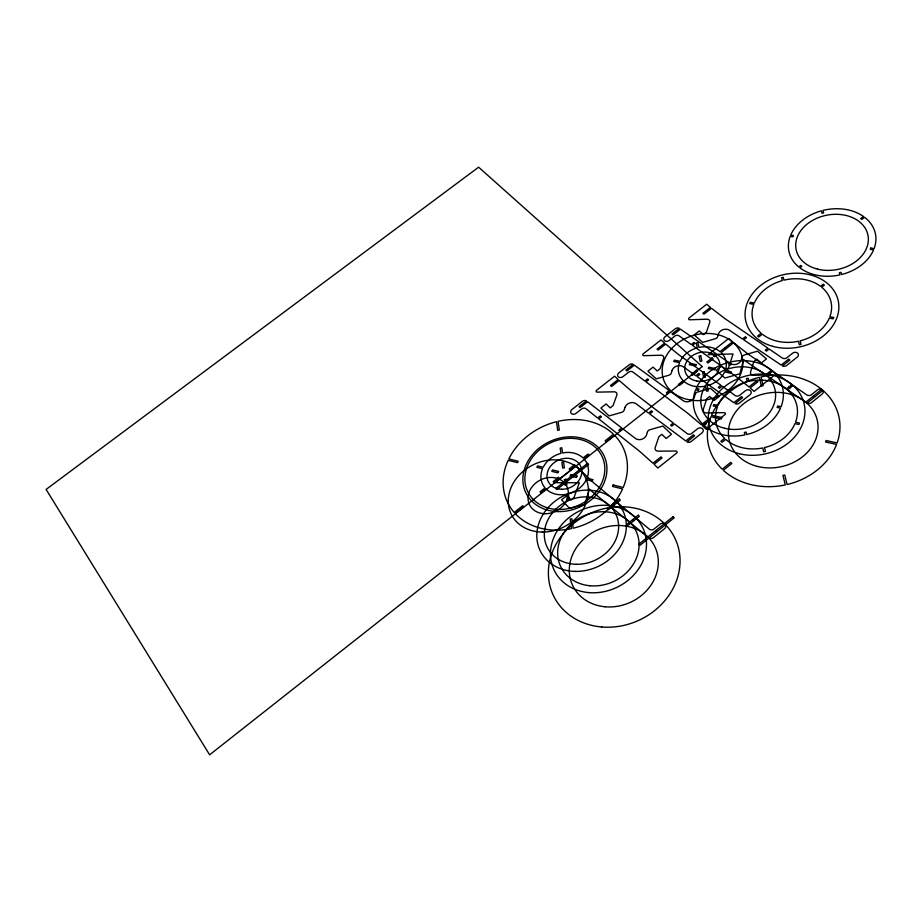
<?xml version="1.0" encoding="UTF-8"?>
<svg xmlns="http://www.w3.org/2000/svg" width="922" height="922" viewBox="0 0 922 922"><rect width="100%" height="100%" fill="white"/><g stroke="black" fill="none" stroke-linecap="round" stroke-linejoin="round"><path stroke-width="1.38" d="M813.388 396.057L814.587 397.071M789.232 386.664L790.408 387.666M768.637 372.546L769.789 373.525M724.842 347.848L725.937 348.793M655.773 530.588L656.879 531.717M632.573 519.72L633.656 520.838M613.211 503.861L614.271 504.956M571.709 475.913L572.723 476.974M742.072 357.217L741.449 359.58A6.892 5.52 -14.5 0 1 736.793 364.132A6.892 5.52 -14.5 0 1 730.109 363.429L717.178 354.509L714.285 356.791L713.202 355.834L715.956 353.656L682.153 330.33A49.88 39.853 -19.1 0 0 680.471 329.131L673.095 334.893L672.046 333.971L679.272 328.336A3.342 2.639 -17.5 0 0 675.192 328.843L664.993 336.818A3.342 2.639 -18 0 0 664.52 340.656A3.342 2.639 -18 0 0 669.13 340.518L674.697 336.173A3.354 2.651 -17.5 0 1 679.18 335.908L691.293 344.563L694.001 342.442L695.061 343.376L692.468 345.404L728.403 371.093A226.017 193.286 -25.6 0 1 735.652 376.257L748.975 386.929L756.789 380.717L757.93 381.708L750.128 387.908L754.104 391.412L772.429 376.821A1.406 1.129 -12.5 0 0 771.599 374.885L753.654 375.289A3.481 2.812 -13.5 0 1 750.566 371.981L753.885 361.424L756.766 359.142L761.284 363.026L766.482 358.9L757.446 351.19L744.596 354.878A3.458 2.766 -14 0 0 742.072 357.217M743.547 359.718L739.87 373.767L724.899 378.043L716.094 370.241L721.281 366.149L725.683 370.022L728.564 367.751L733.036 353.933L708.234 354.613L728.668 338.524L732.494 341.82L720.047 351.628A24.364 19.581 -16.2 0 0 698.957 347.421L697.896 342.511L696.26 342.915L697.309 347.825A24.364 19.581 -16.2 0 0 680.125 361.32L674.328 360.133L673.74 361.482L679.537 362.68A24.364 19.581 -16.2 0 0 683.214 380.659L678.373 384.474L679.445 385.454L684.285 381.639A24.364 19.581 -16.2 0 0 705.526 386.122L706.632 391.239L708.303 390.836L707.209 385.719A24.364 19.581 -16.2 0 0 724.623 371.935L730.627 373.168L731.192 371.797L725.199 370.563A24.364 19.581 -16.2 0 0 721.142 352.584L733.601 342.753L746.716 353.022A221.557 164.911 -8.7 0 0 754.012 358.093L791.894 384.543L786.42 388.911A41.329 34.022 -13 0 0 748.894 381.339L748.145 378.204L746.451 378.619L747.2 381.766A41.329 34.022 -13 0 0 718.019 405.426L713.835 404.516L713.248 405.922L717.454 406.833A41.329 34.022 -13 0 0 724.565 438.33L720.889 441.258L722.03 442.306L725.706 439.379A41.329 34.022 -13 0 0 762.771 447.965L763.67 451.792L765.433 451.388L764.534 447.573A41.329 34.022 -13 0 0 794.948 423.636L798.867 424.489L799.432 423.025L795.525 422.184A41.329 34.022 -13 0 0 787.584 389.914L793.185 385.442L806.681 394.858A3.584 2.916 -10.3 0 0 811.544 394.651L817.33 390.006A3.596 2.916 -9.7 0 1 822.378 389.925A3.596 2.916 -9.7 0 1 822.136 394.074L811.475 402.637A3.596 2.927 -10.2 0 1 807.038 403.133L822.92 390.386A66.753 55.343 -11.8 0 1 837.13 442.929L826.112 440.509L825.559 441.995L836.577 444.427A66.753 55.343 -11.8 0 1 787.065 484.534L784.76 474.991L782.974 475.395L785.279 484.937A66.753 55.343 -11.8 0 1 723.332 470.289L731.849 463.455L730.697 462.371L722.18 469.206A66.753 55.343 -11.8 0 1 710.954 416.721L721.211 418.991L721.799 417.562L711.542 415.303A66.753 55.343 -11.8 0 1 759.302 377.34L761.399 386.041L763.105 385.638L761.007 376.937A66.753 55.343 -11.8 0 1 821.721 389.372L805.678 402.234A53.338 42.792 -9 0 1 803.765 400.886L766.989 375.75L772.682 371.232A45.512 37.18 -14.2 0 1 781.095 406.694L777.672 405.968L777.108 407.397L780.508 408.123A45.512 37.18 -14.2 0 1 746.647 434.539L746.094 432.072L744.354 432.476L744.918 434.919A45.512 37.18 -14.2 0 1 704.12 425.491L706.171 423.855L705.065 422.829L703.013 424.454A45.512 37.18 -14.2 0 1 695.614 389.822L698.357 390.409L698.945 389.026L696.191 388.439A45.512 37.18 -14.2 0 1 728.622 362.415L729.256 365.193L730.927 364.789L730.293 362A45.512 37.18 -14.2 0 1 771.541 370.241L765.709 374.874L743.547 359.718M718.399 334.133L717.777 336.438A3.388 2.685 -15.6 0 1 715.276 338.731L702.679 342.385L694.162 334.928L699.256 330.94L703.509 334.64L706.344 332.427L709.744 322.297A3.365 2.639 -16.1 0 0 706.84 319.208L689.806 319.796A1.337 1.049 -16.9 0 1 689.091 317.998L706.713 304.214L710.424 307.372L702.91 313.25L703.959 314.16L711.496 308.271L724.173 318.078A216.474 158.895 -10 0 0 731.238 322.907L767.888 348.124L765.272 350.187L766.401 351.155L769.144 348.989L782.19 357.955A3.492 2.801 -12 0 0 786.927 357.713L792.609 353.195A3.515 2.801 -11.5 0 1 797.53 353.068A3.515 2.801 -11.5 0 1 797.253 357.079L786.777 365.412A3.504 2.812 -11.9 0 1 782.455 365.919L789.866 360.029L788.702 359.05L781.141 365.066A52.093 41.133 -10.8 0 1 779.286 363.787L743.72 339.838L746.463 337.683L745.356 336.737L742.475 339.008L729.556 330.318A6.8 5.382 -15.1 0 0 722.998 329.684A6.8 5.382 -15.1 0 0 718.399 334.133M695.107 394.351L694.439 396.76A6.892 5.613 -17 0 1 689.714 401.381A6.892 5.613 -17 0 1 683.075 400.609L670.398 391.377L667.47 393.682L666.41 392.703L669.199 390.502L636.053 366.391A49.984 40.43 -21.8 0 0 634.394 365.147L626.937 370.978L625.923 370.022L633.218 364.317A3.342 2.674 -19.9 0 0 629.161 364.812L618.846 372.868A3.342 2.685 -20.5 0 0 618.293 376.787A3.342 2.685 -20.5 0 0 622.892 376.683L628.516 372.292A3.354 2.697 -20 0 1 632.976 372.062L644.847 381.005L647.578 378.861L648.615 379.818L645.999 381.881L681.22 408.423A227.388 195.476 -30.3 0 1 688.319 413.748L701.365 424.777L709.272 418.496L710.378 419.51L702.483 425.791L706.379 429.41L724.911 414.646A1.406 1.153 -14.9 0 0 724.127 412.653L706.252 412.918A3.481 2.858 -16 0 1 703.244 409.506L706.771 398.753L709.686 396.448L714.101 400.448L719.356 396.287L710.516 388.323L697.654 391.988A3.458 2.812 -16.4 0 0 695.107 394.351M672.034 370.575L671.354 372.926A3.388 2.731 -18 0 1 668.83 375.242L656.21 378.873L647.901 371.186L653.053 367.14L657.213 370.967L660.06 368.731L663.656 358.416A3.365 2.685 -18.4 0 0 660.832 355.224L643.879 355.685A1.337 1.06 -19.2 0 1 643.21 353.841L661.028 339.918L664.647 343.168L657.04 349.115L658.078 350.049L665.696 344.09L678.108 354.221A216.036 161.788 -11.3 0 0 685.034 359.211L720.981 385.281L718.33 387.378L719.437 388.369L722.203 386.168L735.007 395.446A3.492 2.847 -14.2 0 0 739.732 395.238L745.472 390.674A3.504 2.858 -13.7 0 1 750.37 390.582A3.504 2.858 -13.7 0 1 750.012 394.685L739.421 403.11A3.504 2.87 -14.2 0 1 735.111 403.594L742.602 397.636L741.472 396.621L733.82 402.707A52.012 41.893 -12.7 0 1 731.999 401.381L697.101 376.614L699.867 374.424L698.795 373.456L695.88 375.75L683.214 366.76A6.8 5.474 -17.5 0 0 676.702 366.069A6.8 5.474 -17.5 0 0 672.034 370.575M647.382 432.095L646.668 434.55A6.892 5.705 -20 0 1 641.873 439.218A6.892 5.705 -20 0 1 635.293 438.376L622.869 428.834L619.907 431.173L618.869 430.159L621.682 427.935L589.227 403.006A50.157 40.96 -25 0 0 587.602 401.727L580.065 407.616L579.074 406.637L586.45 400.874A3.354 2.708 -22.7 0 0 582.393 401.335L571.974 409.483A3.354 2.72 -23.4 0 0 571.34 413.494A3.354 2.72 -23.4 0 0 575.916 413.425L581.598 408.976A3.365 2.731 -22.9 0 1 586.046 408.78L597.663 418.023L600.429 415.845L601.444 416.848L598.793 418.922L633.276 446.34A229.371 197.216 -35.3 0 1 640.237 451.861L652.983 463.236L660.982 456.874L662.065 457.934L654.078 464.285L657.882 468.007L676.621 453.082A1.406 1.176 -17.9 0 0 675.884 451.042L658.101 451.158A3.492 2.904 -19 0 1 655.173 447.643L658.907 436.682L661.846 434.354L666.157 438.48L671.47 434.262L662.849 426.056L649.975 429.698A3.458 2.858 -19.4 0 0 647.382 432.095M624.92 407.593L624.206 409.99A3.4 2.766 -20.8 0 1 621.635 412.341L609.016 415.937L600.913 408.008L606.111 403.928L610.168 407.87L613.061 405.599L616.841 395.089A3.365 2.72 -21.1 0 0 614.11 391.815L597.237 392.138A1.337 1.083 -21.9 0 1 596.603 390.248L614.617 376.176L618.143 379.53L610.468 385.534L611.47 386.502L619.169 380.486L631.305 390.928A215.713 164.669 -12.7 0 0 638.093 396.091L673.314 423.037L670.64 425.157L671.723 426.171L674.512 423.959L687.051 433.547A3.492 2.893 -17 0 0 691.765 433.375L697.574 428.753A3.504 2.904 -16.4 0 1 702.449 428.707A3.504 2.904 -16.4 0 1 701.999 432.891L691.293 441.419A3.504 2.916 -17 0 1 686.994 441.868L694.566 435.841L693.459 434.804L685.726 440.958A51.989 42.631 -15.1 0 1 683.951 439.587L649.733 413.978L652.546 411.765L651.485 410.763L648.546 413.091L636.122 403.79A6.811 5.555 -20.3 0 0 629.657 403.029A6.811 5.555 -20.3 0 0 624.92 407.593M589.331 489.282L584.755 504.322L569.692 508.495L561.556 499.805L566.949 495.54L571.018 499.862L574.014 497.488L579.362 482.725L554.883 482.713L576.123 465.967L591.532 480.915A235.006 186.498 -13.1 0 0 598.62 486.92L649.226 529.09A3.596 3.1 -20.3 0 0 654.055 529.009L660.071 524.169A3.596 3.112 -19.5 0 1 665.062 524.226A3.596 3.112 -19.5 0 1 664.543 528.709L653.444 537.641A3.607 3.123 -20.5 0 1 648.443 537.572A53.361 45.674 -17.6 0 1 645.953 535.509L589.331 489.282M870.748 248.053L870.253 249.343L873.595 249.874A44.129 33.319 -11.1 0 1 841.636 274.502L841.002 272.324L839.331 272.739L839.965 274.894A44.129 33.319 -11.1 0 1 799.881 267.853L801.817 266.331L800.699 265.455L798.763 266.977A44.129 33.319 -11.1 0 1 790.2 236.366L792.897 236.804L793.416 235.548L790.707 235.11A44.129 33.319 -11.1 0 1 821.318 210.85L822.044 213.305L823.657 212.89L822.931 210.423A44.129 33.319 -11.1 0 1 863.441 216.428L860.699 218.572L861.851 219.413L864.582 217.269A44.129 33.319 -11.1 0 1 874.114 248.583L870.748 248.053M833.661 317.491L833.131 318.839L829.316 318.136A40.119 31.383 -12.1 0 1 800.123 340.852L801.057 344.344L799.351 344.759L798.429 341.255A40.119 31.383 -12.1 0 1 762.31 334.167L758.783 336.956L757.665 336.011L761.192 333.222A40.119 31.383 -12.1 0 1 753.804 304.364L749.701 303.615L750.254 302.301L754.334 303.05A40.119 31.383 -12.1 0 1 782.34 280.588L781.579 277.706L783.216 277.291L783.988 280.161A40.119 31.383 -12.1 0 1 820.557 286.327L823.254 284.195L824.406 285.094L821.698 287.238A40.119 31.383 -12.1 0 1 829.858 316.788L833.661 317.491M715.207 368.512L714.631 369.883L708.257 368.57L708.845 367.21L715.207 368.512M696.191 364.616L695.603 365.976L689.31 364.686L689.898 363.326L696.191 364.616M613.188 484.972L612.542 486.436L622.569 488.948A63.952 53.257 -25.1 0 1 573.184 528.214L571.847 518.752L570.153 519.132L571.479 528.594A63.952 53.257 -25.1 0 1 515.168 513.531L523.673 506.835L522.682 505.763L514.199 512.448A63.952 53.257 -25.1 0 1 508.172 460.32L517.519 462.66L518.187 461.254L508.84 458.925A63.952 53.257 -25.1 0 1 556.462 421.711L557.683 430.355L559.308 429.975L558.075 421.331A63.952 53.257 -25.1 0 1 613.464 434.239L605.155 440.797L606.18 441.811L614.501 435.253A63.952 53.257 -25.1 0 1 623.214 487.473L613.188 484.972M592.8 479.671L592.154 481.123L586.323 479.659A24.502 20.388 -25.1 0 1 568.344 493.881L569.116 499.355L567.433 499.736L566.673 494.261A24.502 20.388 -25.1 0 1 546.043 488.971L541.041 492.913L540.05 491.852L545.04 487.911A24.502 20.388 -25.1 0 1 542.528 468.71L536.892 467.304L537.549 465.887L543.185 467.293A24.502 20.388 -25.1 0 1 560.922 453.359L560.184 448.127L561.821 447.735L562.558 452.979A24.502 20.388 -25.1 0 1 583.061 457.957L588.005 454.062L589.02 455.099L584.075 459.006A24.502 20.388 -25.1 0 1 586.968 478.218L592.8 479.671M577.022 476.04L576.365 477.492L570.176 475.936L570.833 474.496L577.022 476.04M558.548 471.442L557.891 472.871L551.782 471.338L552.439 469.909L558.548 471.442M673.118 516.654L638.75 544.257L639.845 545.409L674.236 517.784L673.118 516.654M638.231 515.191L626.73 524.388L627.813 525.517L639.326 516.308L638.231 515.191M619.25 499.056L607.252 508.598L608.313 509.705L620.322 500.15L619.25 499.056M587.591 463.386L555.793 488.476L556.796 489.536L588.616 464.434L587.591 463.386M558.513 477.365L553.165 481.584L554.157 482.632L559.516 478.426L558.513 477.365M574.498 464.757L569.174 468.952L570.188 470.001L575.512 465.806L574.498 464.757M696.502 370.195L691.327 374.274L692.399 375.242L697.585 371.151L696.502 370.195M712.003 357.967L706.84 362.035L707.923 363.003L713.086 358.923L712.003 357.967M702.218 366.587L209.628 754.818L46.1 489.432L478.622 167.182L702.218 366.587M700.732 355.696L699.083 356.099L700.224 361.436L701.884 361.032L700.732 355.696M704.212 371.773L702.541 372.177L703.705 377.594L705.376 377.202L704.212 371.773M563.561 462.072L561.913 462.452L562.708 468.157L564.368 467.765L563.561 462.072M565.993 479.244L564.333 479.636L565.14 485.421L566.811 485.041L565.993 479.244M696.732 381.005A17.818 14.326 -16.2 0 0 719.483 362.069A17.818 14.326 -16.2 0 0 690.59 356.964A17.818 14.326 -16.2 0 0 696.732 381.005M757.55 466.451A45.143 37.422 -11.9 0 0 817.434 421.066A45.143 37.422 -11.9 0 0 744.653 402.926A45.143 37.422 -11.9 0 0 757.55 466.451M739.525 453.774A48.751 40.13 -13 0 0 804.33 404.723A48.751 40.13 -13 0 0 725.994 385.58A48.751 40.13 -13 0 0 739.525 453.774M724.634 428.269A37.779 30.864 -14.2 0 0 775.195 390.432A37.779 30.864 -14.2 0 0 714.838 375.68A37.779 30.864 -14.2 0 0 724.634 428.269M690.117 399.975A40.902 32.881 -16.2 0 0 741.922 356.169A40.902 32.881 -16.2 0 0 675.423 344.943A40.902 32.881 -16.2 0 0 690.117 399.975M605.005 606.768A45.443 39.727 -24.2 0 0 656.015 549.42A45.443 39.727 -24.2 0 0 580.411 542.47A45.443 39.727 -24.2 0 0 605.005 606.768M601.778 626.983A67.191 58.754 -24.2 0 0 676.437 541.663A67.191 58.754 -24.2 0 0 564.448 532.282A67.191 58.754 -24.2 0 0 601.778 626.983M590.034 585.758A41.651 36.05 -24.9 0 0 637.056 533.435A41.651 36.05 -24.9 0 0 568.021 527.269A41.651 36.05 -24.9 0 0 590.034 585.758M588.789 592.604A49.131 42.527 -24.9 0 0 644.063 530.761A49.131 42.527 -24.9 0 0 562.593 523.708A49.131 42.527 -24.9 0 0 588.789 592.604M575.351 571.398A45.916 39.312 -25.5 0 0 623.076 511.122A45.916 39.312 -25.5 0 0 546.285 509.808A45.916 39.312 -25.5 0 0 575.351 571.398M576.192 564.287A38.125 32.639 -25.5 0 0 615.965 514.349A38.125 32.639 -25.5 0 0 552.243 513.081A38.125 32.639 -25.5 0 0 576.192 564.287M544.925 513.727A20.78 17.414 -26.7 0 0 567.03 486.839A20.78 17.414 -26.7 0 0 532.582 486.194A20.78 17.414 -26.7 0 0 544.925 513.727M542.217 532.052A41.363 34.656 -26.7 0 0 585.747 478.276A41.363 34.656 -26.7 0 0 517.115 477.515A41.363 34.656 -26.7 0 0 542.217 532.052M561.671 489.282A17.921 14.925 -25.1 0 0 580.664 466.244A17.921 14.925 -25.1 0 0 550.86 465.806A17.921 14.925 -25.1 0 0 561.671 489.282M556.162 509.382A41.133 34.241 -25.1 0 0 602.988 458.58A41.133 34.241 -25.1 0 0 535.394 453.762A41.133 34.241 -25.1 0 0 556.162 509.382M555.816 511.514A43.253 36.016 -25.1 0 0 605.005 458.05A43.253 36.016 -25.1 0 0 533.919 453.036A43.253 36.016 -25.1 0 0 555.816 511.514M772.763 346.349A47.322 37.018 -12.1 0 0 838.628 303.142A47.322 37.018 -12.1 0 0 764.476 282.685A47.322 37.018 -12.1 0 0 772.763 346.349M817.503 269.109A36.626 27.66 -11.1 0 0 868.144 236.239A36.626 27.66 -11.1 0 0 810.45 221.695A36.626 27.66 -11.1 0 0 817.503 269.109"/></g></svg>
